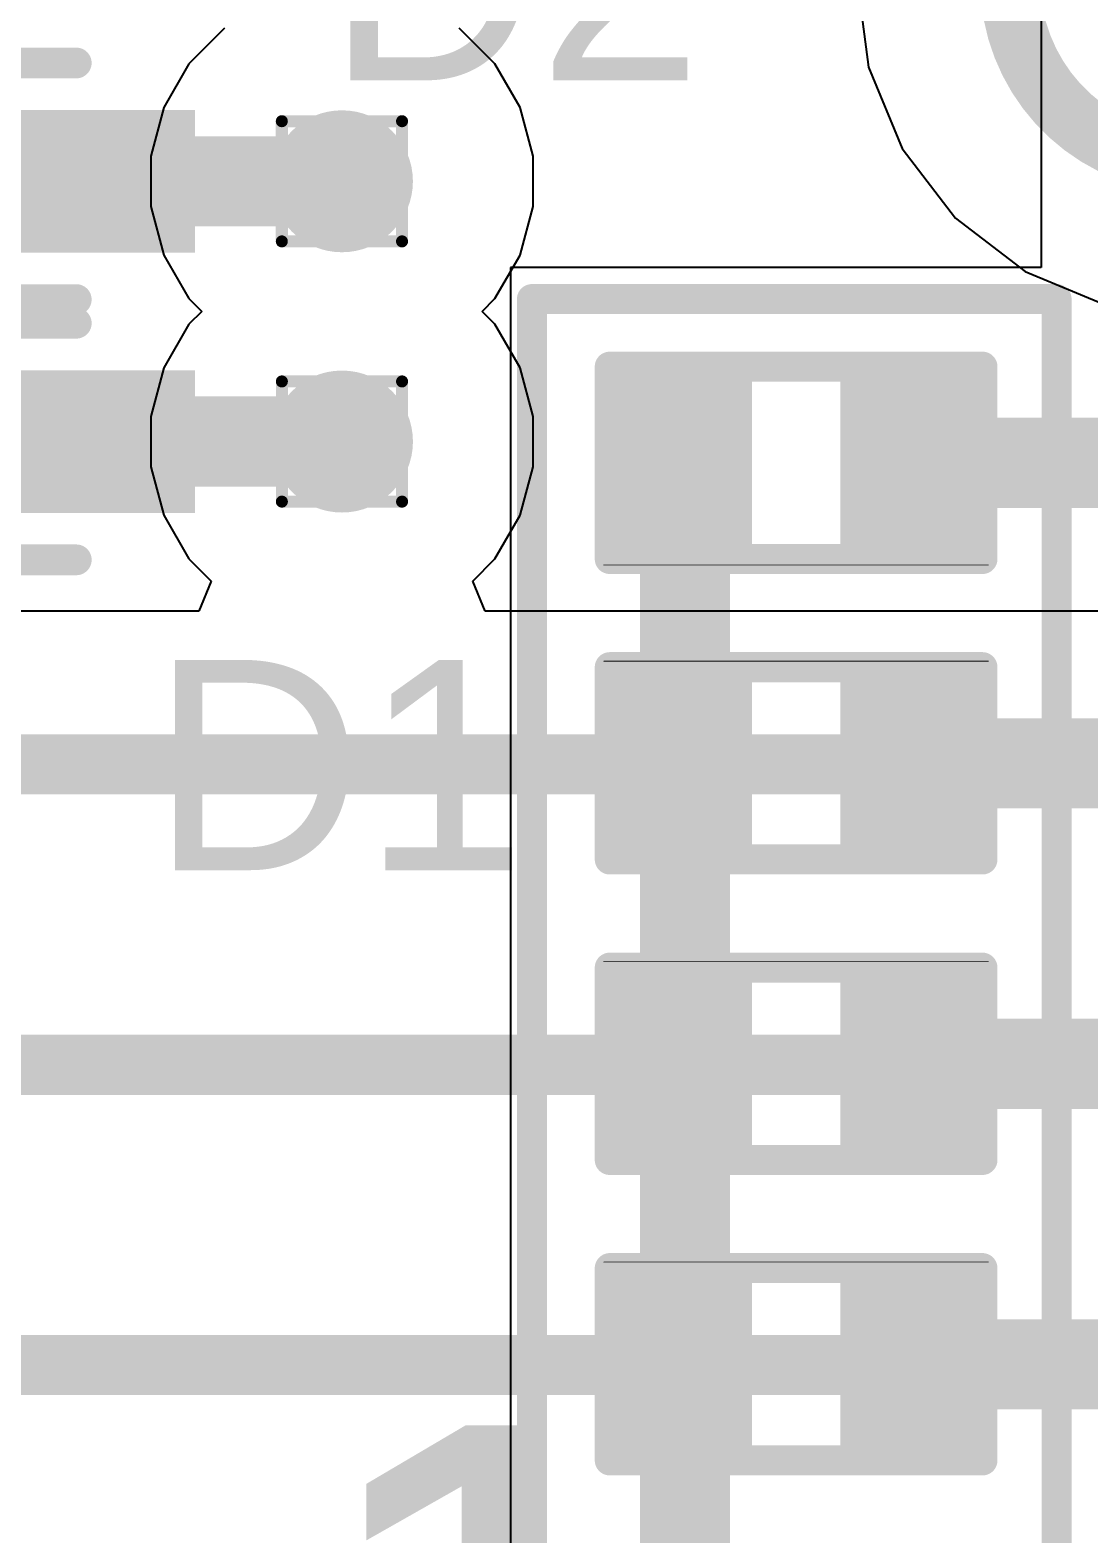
# Model space of a CAD drawing. Header units: inches. Extents: x -9 to 196, y -9 to 68.
# Drawn here: x 13.53 to 18, y 7.99 to 14.35 of the extents above; entities that cross this region are included whole.
import ezdxf

# ---------------------------------------------------------------- set-up
doc = ezdxf.new("R2010")
doc.units = ezdxf.units.IN
for name, color, linetype in [('Bottom Layer', 5, 'Continuous'), ('Drill Drawing', 1, 'Continuous'), ('Ground', 16, 'Continuous'), ('Power 3V3', 76, 'Continuous'), ('Top Layer', 1, 'Continuous'), ('Top Overlay', 2, 'Continuous'), ('Top Paste', 8, 'Continuous'), ('Top Solder', 216, 'Continuous'), ('Via Holes', 16, 'Continuous')]:
    doc.layers.add(name, color=color, linetype=linetype)
doc.styles.add('Arial', font='', dxfattribs={"height": 0.2})
doc.styles.add('Arial Black_Bold', font='', dxfattribs={"height": 0.2})
doc.styles.get('Arial').set_extended_font_data('Arial')
doc.styles.get('Arial Black_Bold').set_extended_font_data('Arial Black', bold=True)

# ---------------------------------------------------------------- blocks, each defined once
blk = doc.blocks.new('R___0402_11')
at = {"layer": 'Top Layer'}
for points in [[(-0.6985, -0.3175), (-0.6985, 0.3175), (-0.2412999999999999, 0.3175), (-0.2413, -0.3175)], [(0.2412999999999999, -0.3175), (0.2413, 0.3175), (0.6985, 0.3175), (0.6985, -0.3175)]]:
    blk.add_hatch(color=1, dxfattribs=at).paths.add_polyline_path(points)
at = {"layer": 'Top Paste'}
for points in [[(-0.6985, -0.3175), (-0.6985, 0.3175), (-0.2412999999999999, 0.3175), (-0.2413, -0.3175)], [(0.2412999999999999, -0.3175), (0.2413, 0.3175), (0.6985, 0.3175), (0.6985, -0.3175)]]:
    blk.add_hatch(color=8, dxfattribs=at).paths.add_polyline_path(points)
at = {"layer": 'Top Solder'}
for points in [[(-0.75350116, -0.37250116), (-0.75350116, 0.37250116), (-0.1862988399999999, 0.37250116), (-0.18629884, -0.37250116)], [(0.1862988399999999, -0.37250116), (0.18629884, 0.37250116), (0.75350116, 0.37250116), (0.75350116, -0.37250116)]]:
    blk.add_hatch(color=216, dxfattribs=at).paths.add_polyline_path(points)
at = {"layer": 'Top Overlay'}
for points in [[(-0.7874, 0.4064, 0.127, 0.127, 0), (0.7874, 0.4064, 0.127, 0.127, 0)], [(-0.7874, -0.4064, 0.127, 0.127, 0), (-0.7874, 0.4064, 0.127, 0.127, 0)], [(0.7874, -0.4064, 0.127, 0.127, 0), (0.7874, 0.4064, 0.127, 0.127, 0)], [(-0.7874, -0.4064, 0.127, 0.127, 0), (0.7874, -0.4064, 0.127, 0.127, 0)], [(-0.8128, -0.4318, 0.0032258, 0.0032258, 0), (0.8128, -0.4318, 0.0032258, 0.0032258, 0)]]:
    blk.add_lwpolyline(points, format="xyseb", dxfattribs=at)
for points in [[(-0.8191499999999999, 0.4064, 0.0635, 0.0635, 1), (-0.7556499999999999, 0.4064, 0.0635, 0.0635, 1)], [(-0.8191499999999999, 0.4064, 0.0635, 0.0635, 1), (-0.7556499999999999, 0.4064, 0.0635, 0.0635, 1)], [(0.7556499999999999, 0.4064, 0.0635, 0.0635, 1), (0.8191499999999999, 0.4064, 0.0635, 0.0635, 1)], [(0.7556499999999999, 0.4064, 0.0635, 0.0635, 1), (0.8191499999999999, 0.4064, 0.0635, 0.0635, 1)], [(-0.8191499999999999, -0.4064, 0.0635, 0.0635, 1), (-0.7556499999999999, -0.4064, 0.0635, 0.0635, 1)], [(-0.8191499999999999, -0.4064, 0.0635, 0.0635, 1), (-0.7556499999999999, -0.4064, 0.0635, 0.0635, 1)], [(0.7556499999999999, -0.4064, 0.0635, 0.0635, 1), (0.8191499999999999, -0.4064, 0.0635, 0.0635, 1)], [(0.7556499999999999, -0.4064, 0.0635, 0.0635, 1), (0.8191499999999999, -0.4064, 0.0635, 0.0635, 1)], [(-0.81360518, -0.4318, 0.0016129, 0.0016129, 1), (-0.8119948199999999, -0.4318, 0.0016129, 0.0016129, 1)], [(0.8119948199999999, -0.4318, 0.0016129, 0.0016129, 1), (0.81360518, -0.4318, 0.0016129, 0.0016129, 1)]]:
    blk.add_lwpolyline(points, format="xyseb", close=True, dxfattribs=at)
blk = doc.blocks.new('R___0402_12')
at = {"layer": 'Top Layer'}
for points in [[(-0.6985025399999999, -0.3175), (-0.6985025399999999, 0.3175), (-0.24130254, 0.3175), (-0.24130254, -0.3175)], [(0.2412999999999999, -0.3175), (0.2413, 0.3175), (0.6985, 0.3175), (0.6985, -0.3175)]]:
    blk.add_hatch(color=1, dxfattribs=at).paths.add_polyline_path(points)
at = {"layer": 'Top Paste'}
for points in [[(-0.6985025399999999, -0.3175), (-0.6985025399999999, 0.3175), (-0.24130254, 0.3175), (-0.24130254, -0.3175)], [(0.2412999999999999, -0.3175), (0.2413, 0.3175), (0.6985, 0.3175), (0.6985, -0.3175)]]:
    blk.add_hatch(color=8, dxfattribs=at).paths.add_polyline_path(points)
at = {"layer": 'Top Solder'}
for points in [[(-0.7535037, -0.37250116), (-0.7535037, 0.37250116), (-0.18630138, 0.37250116), (-0.18630138, -0.37250116)], [(0.1862988399999999, -0.37250116), (0.18629884, 0.37250116), (0.75350116, 0.37250116), (0.75350116, -0.37250116)]]:
    blk.add_hatch(color=216, dxfattribs=at).paths.add_polyline_path(points)
at = {"layer": 'Top Overlay'}
for points in [[(0.7874, 0.4064, 0.127, 0.127, 0), (-0.7874, 0.4064, 0.127, 0.127, 0)], [(-0.7874, 0.4064, 0.127, 0.127, 0), (-0.7874, -0.4064, 0.127, 0.127, 0)], [(0.7874, 0.4064, 0.127, 0.127, 0), (0.7874, -0.4064, 0.127, 0.127, 0)], [(0.7874, -0.4064, 0.127, 0.127, 0), (-0.7874, -0.4064, 0.127, 0.127, 0)], [(0.8128, -0.4318, 0.0032258, 0.0032258, 0), (-0.8128, -0.4318, 0.0032258, 0.0032258, 0)]]:
    blk.add_lwpolyline(points, format="xyseb", dxfattribs=at)
for points in [[(-0.8191499999999999, 0.4064, 0.0635, 0.0635, 1), (-0.7556499999999999, 0.4064, 0.0635, 0.0635, 1)], [(-0.8191499999999999, 0.4064, 0.0635, 0.0635, 1), (-0.7556499999999999, 0.4064, 0.0635, 0.0635, 1)], [(0.7556499999999999, 0.4064, 0.0635, 0.0635, 1), (0.8191499999999999, 0.4064, 0.0635, 0.0635, 1)], [(0.7556499999999999, 0.4064, 0.0635, 0.0635, 1), (0.8191499999999999, 0.4064, 0.0635, 0.0635, 1)], [(-0.8191499999999999, -0.4064, 0.0635, 0.0635, 1), (-0.7556499999999999, -0.4064, 0.0635, 0.0635, 1)], [(-0.8191499999999999, -0.4064, 0.0635, 0.0635, 1), (-0.7556499999999999, -0.4064, 0.0635, 0.0635, 1)], [(0.7556499999999999, -0.4064, 0.0635, 0.0635, 1), (0.8191499999999999, -0.4064, 0.0635, 0.0635, 1)], [(0.7556499999999999, -0.4064, 0.0635, 0.0635, 1), (0.8191499999999999, -0.4064, 0.0635, 0.0635, 1)], [(-0.81360518, -0.4318, 0.0016129, 0.0016129, 1), (-0.8119948199999999, -0.4318, 0.0016129, 0.0016129, 1)], [(0.8119948199999999, -0.4318, 0.0016129, 0.0016129, 1), (0.81360518, -0.4318, 0.0016129, 0.0016129, 1)]]:
    blk.add_lwpolyline(points, format="xyseb", close=True, dxfattribs=at)
blk = doc.blocks.new('R___0402_14')
at = {"layer": 'Top Layer'}
for points in [[(-0.6985, -0.3175), (-0.6985, 0.3175), (-0.2412999999999999, 0.3175), (-0.2413, -0.3175)], [(0.2412999999999999, -0.3175), (0.2413, 0.3175), (0.6985, 0.3175), (0.6985, -0.3175)]]:
    blk.add_hatch(color=1, dxfattribs=at).paths.add_polyline_path(points)
at = {"layer": 'Top Paste'}
for points in [[(-0.6985, -0.3175), (-0.6985, 0.3175), (-0.2412999999999999, 0.3175), (-0.2413, -0.3175)], [(0.2412999999999999, -0.3175), (0.2413, 0.3175), (0.6985, 0.3175), (0.6985, -0.3175)]]:
    blk.add_hatch(color=8, dxfattribs=at).paths.add_polyline_path(points)
at = {"layer": 'Top Solder'}
for points in [[(-0.75350116, -0.37250116), (-0.75350116, 0.37250116), (-0.1862988399999999, 0.37250116), (-0.18629884, -0.37250116)], [(0.1862988399999999, -0.37250116), (0.18629884, 0.37250116), (0.75350116, 0.37250116), (0.75350116, -0.37250116)]]:
    blk.add_hatch(color=216, dxfattribs=at).paths.add_polyline_path(points)
at = {"layer": 'Top Overlay'}
for points in [[(0.7874, 0.4064, 0.127, 0.127, 0), (-0.7874, 0.4064, 0.127, 0.127, 0)], [(-0.7874, 0.4064, 0.127, 0.127, 0), (-0.7874, -0.4064, 0.127, 0.127, 0)], [(0.78740254, -0.40640254, 0.127, 0.127, 0), (0.7874, 0.4064, 0.127, 0.127, 0)], [(0.78740254, -0.40640254, 0.127, 0.127, 0), (-0.7874, -0.4064, 0.127, 0.127, 0)], [(0.8128, -0.4317974599999999, 0.0032258, 0.0032258, 0), (-0.8128, -0.4317974599999999, 0.0032258, 0.0032258, 0)]]:
    blk.add_lwpolyline(points, format="xyseb", dxfattribs=at)
for points in [[(-0.8191499999999999, 0.4064, 0.0635, 0.0635, 1), (-0.7556499999999999, 0.4064, 0.0635, 0.0635, 1)], [(-0.8191499999999999, 0.4064, 0.0635, 0.0635, 1), (-0.7556499999999999, 0.4064, 0.0635, 0.0635, 1)], [(0.7556499999999999, 0.4064, 0.0635, 0.0635, 1), (0.8191499999999999, 0.4064, 0.0635, 0.0635, 1)], [(0.7556499999999999, 0.4064, 0.0635, 0.0635, 1), (0.8191499999999999, 0.4064, 0.0635, 0.0635, 1)], [(-0.8191499999999999, -0.4064, 0.0635, 0.0635, 1), (-0.7556499999999999, -0.4064, 0.0635, 0.0635, 1)], [(-0.8191499999999999, -0.4064, 0.0635, 0.0635, 1), (-0.7556499999999999, -0.4064, 0.0635, 0.0635, 1)], [(0.75565254, -0.40640254, 0.0635, 0.0635, 1), (0.8191525399999998, -0.40640254, 0.0635, 0.0635, 1)], [(0.75565254, -0.40640254, 0.0635, 0.0635, 1), (0.8191525399999998, -0.40640254, 0.0635, 0.0635, 1)], [(-0.81360518, -0.4317974599999999, 0.0016129, 0.0016129, 1), (-0.8119948199999999, -0.4317974599999999, 0.0016129, 0.0016129, 1)], [(0.8119948199999999, -0.4317974599999999, 0.0016129, 0.0016129, 1), (0.81360518, -0.4317974599999999, 0.0016129, 0.0016129, 1)]]:
    blk.add_lwpolyline(points, format="xyseb", close=True, dxfattribs=at)
blk = doc.blocks.new('R___0402_16')
at = {"layer": 'Top Layer'}
for points in [[(-0.6985025399999999, -0.3175), (-0.6985025399999999, 0.3175), (-0.24130254, 0.3175), (-0.24130254, -0.3175)], [(0.2412999999999999, -0.3175), (0.2413, 0.3175), (0.6985, 0.3175), (0.6985, -0.3175)]]:
    blk.add_hatch(color=1, dxfattribs=at).paths.add_polyline_path(points)
at = {"layer": 'Top Paste'}
for points in [[(-0.6985025399999999, -0.3175), (-0.6985025399999999, 0.3175), (-0.24130254, 0.3175), (-0.24130254, -0.3175)], [(0.2412999999999999, -0.3175), (0.2413, 0.3175), (0.6985, 0.3175), (0.6985, -0.3175)]]:
    blk.add_hatch(color=8, dxfattribs=at).paths.add_polyline_path(points)
at = {"layer": 'Top Solder'}
for points in [[(-0.7535037, -0.37250116), (-0.7535037, 0.37250116), (-0.18630138, 0.37250116), (-0.18630138, -0.37250116)], [(0.1862988399999999, -0.37250116), (0.18629884, 0.37250116), (0.75350116, 0.37250116), (0.75350116, -0.37250116)]]:
    blk.add_hatch(color=216, dxfattribs=at).paths.add_polyline_path(points)
at = {"layer": 'Top Overlay'}
for points in [[(-0.7874, 0.4064, 0.127, 0.127, 0), (-0.78740254, -0.40640254, 0.127, 0.127, 0)], [(0.7874, 0.4064, 0.127, 0.127, 0), (-0.7874, 0.4064, 0.127, 0.127, 0)], [(0.7874, 0.4064, 0.127, 0.127, 0), (0.7874, -0.4064, 0.127, 0.127, 0)], [(0.7874, -0.4064, 0.127, 0.127, 0), (-0.78740254, -0.40640254, 0.127, 0.127, 0)], [(0.8127974599999999, -0.4318, 0.0032258, 0.0032258, 0), (-0.8127974599999999, -0.4318, 0.0032258, 0.0032258, 0)]]:
    blk.add_lwpolyline(points, format="xyseb", dxfattribs=at)
for points in [[(-0.8191499999999999, 0.4064, 0.0635, 0.0635, 1), (-0.7556499999999999, 0.4064, 0.0635, 0.0635, 1)], [(-0.8191499999999999, 0.4064, 0.0635, 0.0635, 1), (-0.7556499999999999, 0.4064, 0.0635, 0.0635, 1)], [(0.7556499999999999, 0.4064, 0.0635, 0.0635, 1), (0.8191499999999999, 0.4064, 0.0635, 0.0635, 1)], [(0.7556499999999999, 0.4064, 0.0635, 0.0635, 1), (0.8191499999999999, 0.4064, 0.0635, 0.0635, 1)], [(-0.8191525399999998, -0.40640254, 0.0635, 0.0635, 1), (-0.75565254, -0.40640254, 0.0635, 0.0635, 1)], [(-0.8191525399999998, -0.40640254, 0.0635, 0.0635, 1), (-0.75565254, -0.40640254, 0.0635, 0.0635, 1)], [(0.7556499999999999, -0.4064, 0.0635, 0.0635, 1), (0.8191499999999999, -0.4064, 0.0635, 0.0635, 1)], [(0.7556499999999999, -0.4064, 0.0635, 0.0635, 1), (0.8191499999999999, -0.4064, 0.0635, 0.0635, 1)], [(-0.8136026399999999, -0.4318, 0.0016129, 0.0016129, 1), (-0.81199228, -0.4318, 0.0016129, 0.0016129, 1)], [(0.81199228, -0.4318, 0.0016129, 0.0016129, 1), (0.8136026399999999, -0.4318, 0.0016129, 0.0016129, 1)]]:
    blk.add_lwpolyline(points, format="xyseb", close=True, dxfattribs=at)
blk = doc.blocks.new('SOD_523__B__D____________32')
at = {"layer": 'Top Layer'}
for points in [[(-1.0499344, 0.1999996), (-0.4499356, 0.1999996), (-0.4499356, -0.1999996), (-1.0499344, -0.1999996)], [(1.0499344, -0.1999996), (0.4499356, -0.1999996), (0.4499356, 0.1999996), (1.0499344, 0.1999996)]]:
    blk.add_hatch(color=1, dxfattribs=at).paths.add_polyline_path(points)
at = {"layer": 'Top Paste'}
for points in [[(-1.0499344, 0.1999996), (-0.4499356, 0.1999996), (-0.4499356, -0.1999996), (-1.0499344, -0.1999996)], [(1.0499344, -0.1999996), (0.4499356, -0.1999996), (0.4499356, 0.1999996), (1.0499344, 0.1999996)]]:
    blk.add_hatch(color=8, dxfattribs=at).paths.add_polyline_path(points)
at = {"layer": 'Top Solder'}
for points in [[(-1.1515344, 0.3015996), (-0.3483356, 0.3015996), (-0.3483356, -0.3015996), (-1.1515344, -0.3015996)], [(1.1515344, -0.3015996), (0.3483356, -0.3015996), (0.3483356, 0.3015996), (1.1515344, 0.3015996)]]:
    blk.add_hatch(color=216, dxfattribs=at).paths.add_polyline_path(points)
at = {"layer": 'Top Overlay'}
for p, q in [((-0.2286, -0.2794), (-0.2286, 0.2794)), ((-0.2286, 0.2794), (0, 0)), ((0, 0), (0.2286, 0.2794)), ((0.2286, 0.2794), (0.2286, -0.2794)), ((0, 0), (-0.2286, -0.2794)), ((0, 0), (0, 0)), ((0, 0), (0, 0)), ((0.2286, -0.2794), (0, 0))]:
    blk.add_line(p, q, dxfattribs=at)
for points in [[(0.6500113999999999, 0.499999, 0.12999974, 0.12999974, 0), (-0.6500113999999999, 0.499999, 0.12999974, 0.12999974, 0)], [(0, 0.22860254, 0.0999998, 0.0999998, 0), (0, -0.254, 0.0999998, 0.0999998, 0)], [(0.6500113999999999, -0.499999, 0.12999974, 0.12999974, 0), (-0.6500113999999999, -0.499999, 0.12999974, 0.12999974, 0)]]:
    blk.add_lwpolyline(points, format="xyseb", dxfattribs=at)
for points in [[(-0.6825106999999999, 0.499999, 0.0649986, 0.0649986, 1), (-0.6175121, 0.499999, 0.0649986, 0.0649986, 1)], [(0.6175121, 0.499999, 0.0649986, 0.0649986, 1), (0.6825106999999999, 0.499999, 0.0649986, 0.0649986, 1)], [(-0.02499868, 0.22860254, 0.0499999, 0.0499999, 1), (0.02499868, 0.22860254, 0.0499999, 0.0499999, 1)], [(-0.02499868, -0.254, 0.0499999, 0.0499999, 1), (0.02499868, -0.254, 0.0499999, 0.0499999, 1)], [(-0.6825106999999999, -0.499999, 0.0649986, 0.0649986, 1), (-0.6175121, -0.499999, 0.0649986, 0.0649986, 1)], [(0.6175121, -0.499999, 0.0649986, 0.0649986, 1), (0.6825106999999999, -0.499999, 0.0649986, 0.0649986, 1)]]:
    blk.add_lwpolyline(points, format="xyseb", close=True, dxfattribs=at)
blk = doc.blocks.new('SOD_523__B__D____________33')
at = {"layer": 'Top Layer'}
for points in [[(-1.0499344, 0.1999996), (-0.4499356, 0.1999996), (-0.4499356, -0.1999996), (-1.0499344, -0.1999996)], [(1.0499344, -0.1999996), (0.4499356, -0.1999996), (0.4499356, 0.1999996), (1.0499344, 0.1999996)]]:
    blk.add_hatch(color=1, dxfattribs=at).paths.add_polyline_path(points)
at = {"layer": 'Top Paste'}
for points in [[(-1.0499344, 0.1999996), (-0.4499356, 0.1999996), (-0.4499356, -0.1999996), (-1.0499344, -0.1999996)], [(1.0499344, -0.1999996), (0.4499356, -0.1999996), (0.4499356, 0.1999996), (1.0499344, 0.1999996)]]:
    blk.add_hatch(color=8, dxfattribs=at).paths.add_polyline_path(points)
at = {"layer": 'Top Solder'}
for points in [[(-1.1515344, 0.3015996), (-0.3483356, 0.3015996), (-0.3483356, -0.3015996), (-1.1515344, -0.3015996)], [(1.1515344, -0.3015996), (0.3483356, -0.3015996), (0.3483356, 0.3015996), (1.1515344, 0.3015996)]]:
    blk.add_hatch(color=216, dxfattribs=at).paths.add_polyline_path(points)
at = {"layer": 'Top Overlay'}
for p, q in [((-0.2286, -0.2794), (-0.2286, 0.2794)), ((-0.2286, 0.2794), (0, 0)), ((0, 0), (0.2286, 0.2794)), ((0.2286, 0.2794), (0.2286, -0.2794)), ((0, 0), (-0.2286, -0.2794)), ((0, 0), (0, 0)), ((0, 0), (0, 0)), ((0.2286, -0.2794), (0, 0))]:
    blk.add_line(p, q, dxfattribs=at)
for points in [[(0.6500113999999999, 0.499999, 0.12999974, 0.12999974, 0), (-0.6500113999999999, 0.499999, 0.12999974, 0.12999974, 0)], [(0, 0.22860254, 0.0999998, 0.0999998, 0), (0, -0.254, 0.0999998, 0.0999998, 0)], [(0.6500113999999999, -0.499999, 0.12999974, 0.12999974, 0), (-0.6500113999999999, -0.499999, 0.12999974, 0.12999974, 0)]]:
    blk.add_lwpolyline(points, format="xyseb", dxfattribs=at)
for points in [[(-0.6825106999999999, 0.499999, 0.0649986, 0.0649986, 1), (-0.6175121, 0.499999, 0.0649986, 0.0649986, 1)], [(0.6175121, 0.499999, 0.0649986, 0.0649986, 1), (0.6825106999999999, 0.499999, 0.0649986, 0.0649986, 1)], [(-0.02499868, 0.22860254, 0.0499999, 0.0499999, 1), (0.02499868, 0.22860254, 0.0499999, 0.0499999, 1)], [(-0.02499868, -0.254, 0.0499999, 0.0499999, 1), (0.02499868, -0.254, 0.0499999, 0.0499999, 1)], [(-0.6825106999999999, -0.499999, 0.0649986, 0.0649986, 1), (-0.6175121, -0.499999, 0.0649986, 0.0649986, 1)], [(0.6175121, -0.499999, 0.0649986, 0.0649986, 1), (0.6825106999999999, -0.499999, 0.0649986, 0.0649986, 1)]]:
    blk.add_lwpolyline(points, format="xyseb", close=True, dxfattribs=at)

msp = doc.modelspace()

# ---------------------------------------------------------------- hatches: boundary and pattern name
at = {"layer": 'Bottom Layer'}
h = msp.add_hatch(color=5, dxfattribs=at)
edge = h.paths.add_edge_path()
edge.add_arc((14.84317834, 13.70598732), 0.2999994, 0, 360)
h = msp.add_hatch(color=5, dxfattribs=at)
edge = h.paths.add_edge_path()
edge.add_arc((14.8433409, 12.60598952), 0.2999994, 0, 360)
at = {"layer": 'Ground'}
h = msp.add_hatch(color=16, dxfattribs=at)
edge = h.paths.add_edge_path()
edge.add_arc((14.84317834, 13.70598732), 0.2999994, 0, 360)
h = msp.add_hatch(color=16, dxfattribs=at)
edge = h.paths.add_edge_path()
edge.add_arc((14.8433409, 12.60598952), 0.2999994, 0, 360)
at = {"layer": 'Power 3V3'}
h = msp.add_hatch(color=76, dxfattribs=at)
edge = h.paths.add_edge_path()
edge.add_arc((14.84317834, 13.70598732), 0.2999994, 0, 360)
h = msp.add_hatch(color=76, dxfattribs=at)
edge = h.paths.add_edge_path()
edge.add_arc((14.8433409, 12.60598952), 0.2999994, 0, 360)
at = {"layer": 'Top Layer'}
h = msp.add_hatch(color=1, dxfattribs=at)
edge = h.paths.add_edge_path()
edge.add_arc((14.84317834, 13.70598732), 0.2999994, 0, 360)
h = msp.add_hatch(color=1, dxfattribs=at)
edge = h.paths.add_edge_path()
edge.add_arc((14.8433409, 12.60598952), 0.2999994, 0, 360)
at = {"layer": 'Via Holes'}
h = msp.add_hatch(color=7, dxfattribs=at)
edge = h.paths.add_edge_path()
edge.add_arc((14.84317834, 13.70598732), 0.1499997, 0, 360)
h = msp.add_hatch(color=7, dxfattribs=at)
edge = h.paths.add_edge_path()
edge.add_arc((14.8433409, 12.60598952), 0.1499997, 0, 360)

# ---------------------------------------------------------------- linework, layer by layer
at = {"layer": 'Drill Drawing'}
for points in [[(14.58917834, 13.95998732, 0.0508, 0.0508, 0), (15.09717834, 13.95998732, 0.0508, 0.0508, 0)], [(14.58917834, 13.45198732, 0.0508, 0.0508, 0), (14.58917834, 13.95998732, 0.0508, 0.0508, 0)], [(15.09717834, 13.45198732, 0.0508, 0.0508, 0), (15.09717834, 13.95998732, 0.0508, 0.0508, 0)], [(14.58917834, 13.45198732, 0.0508, 0.0508, 0), (15.09717834, 13.45198732, 0.0508, 0.0508, 0)], [(14.5893409, 12.85998952, 0.0508, 0.0508, 0), (15.0973409, 12.85998952, 0.0508, 0.0508, 0)], [(14.5893409, 12.35198952, 0.0508, 0.0508, 0), (14.5893409, 12.85998952, 0.0508, 0.0508, 0)], [(15.0973409, 12.35198952, 0.0508, 0.0508, 0), (15.0973409, 12.85998952, 0.0508, 0.0508, 0)], [(14.5893409, 12.35198952, 0.0508, 0.0508, 0), (15.0973409, 12.35198952, 0.0508, 0.0508, 0)]]:
    msp.add_lwpolyline(points, format="xyseb", dxfattribs=at)
for points in [[(14.57647834, 13.95998732, 0.0254, 0.0254, 1), (14.60187834, 13.95998732, 0.0254, 0.0254, 1)], [(14.57647834, 13.95998732, 0.0254, 0.0254, 1), (14.60187834, 13.95998732, 0.0254, 0.0254, 1)], [(15.08447834, 13.95998732, 0.0254, 0.0254, 1), (15.10987834, 13.95998732, 0.0254, 0.0254, 1)], [(15.08447834, 13.95998732, 0.0254, 0.0254, 1), (15.10987834, 13.95998732, 0.0254, 0.0254, 1)], [(14.57647834, 13.45198732, 0.0254, 0.0254, 1), (14.60187834, 13.45198732, 0.0254, 0.0254, 1)], [(14.57647834, 13.45198732, 0.0254, 0.0254, 1), (14.60187834, 13.45198732, 0.0254, 0.0254, 1)], [(15.08447834, 13.45198732, 0.0254, 0.0254, 1), (15.10987834, 13.45198732, 0.0254, 0.0254, 1)], [(15.08447834, 13.45198732, 0.0254, 0.0254, 1), (15.10987834, 13.45198732, 0.0254, 0.0254, 1)], [(14.5766409, 12.85998952, 0.0254, 0.0254, 1), (14.6020409, 12.85998952, 0.0254, 0.0254, 1)], [(14.5766409, 12.85998952, 0.0254, 0.0254, 1), (14.6020409, 12.85998952, 0.0254, 0.0254, 1)], [(15.0846409, 12.85998952, 0.0254, 0.0254, 1), (15.1100409, 12.85998952, 0.0254, 0.0254, 1)], [(15.0846409, 12.85998952, 0.0254, 0.0254, 1), (15.1100409, 12.85998952, 0.0254, 0.0254, 1)], [(14.5766409, 12.35198952, 0.0254, 0.0254, 1), (14.6020409, 12.35198952, 0.0254, 0.0254, 1)], [(14.5766409, 12.35198952, 0.0254, 0.0254, 1), (14.6020409, 12.35198952, 0.0254, 0.0254, 1)], [(15.0846409, 12.35198952, 0.0254, 0.0254, 1), (15.1100409, 12.35198952, 0.0254, 0.0254, 1)], [(15.0846409, 12.35198952, 0.0254, 0.0254, 1), (15.1100409, 12.35198952, 0.0254, 0.0254, 1)]]:
    msp.add_lwpolyline(points, format="xyseb", close=True, dxfattribs=at)
at = {"layer": 'Power 3V3'}
for p, q in [((17.02020472, 14.5517235), (17.06809896, 14.18792692)), ((14.34705538, 14.35254686), (14.1966188, 14.20211028)), ((15.48973788, 14.20211028), (15.3393013, 14.35254686)), ((14.1966188, 14.20211028), (14.0902436, 14.01786376)), ((15.59611308, 14.01786376), (15.48973788, 14.20211028)), ((17.06809896, 14.18792692), (17.21012306, 13.84505232)), ((14.0902436, 14.01786376), (14.03517894, 13.81236252)), ((15.65117774, 13.81236252), (15.59611308, 14.01786376)), ((14.03517894, 13.81236252), (14.03517894, 13.59961212)), ((15.65117774, 13.59961212), (15.65117774, 13.81236252)), ((17.21012306, 13.84505232), (17.43605098, 13.55061806)), ((14.03517894, 13.59961212), (14.0902436, 13.39411088)), ((15.59611308, 13.39411088), (15.65117774, 13.59961212)), ((17.43605098, 13.55061806), (17.7304827, 13.32469014)), ((14.0902436, 13.39411088), (14.1966188, 13.20986436)), ((15.48973788, 13.20986436), (15.59611308, 13.39411088)), ((17.7304827, 13.32469014), (18.07335984, 13.18266604)), ((14.1966188, 13.20986436), (14.25057602, 13.15590714)), ((15.43594322, 13.1560697), (15.48973788, 13.20986436)), ((14.19678136, 13.10211248), (14.09040616, 12.91786596)), ((14.25057602, 13.15590714), (14.19678136, 13.10211248)), ((15.48990044, 13.10211248), (15.43594322, 13.1560697)), ((15.59627564, 12.91786596), (15.48990044, 13.10211248)), ((14.09040616, 12.91786596), (14.0353415, 12.71236472)), ((15.6513403, 12.71236472), (15.59627564, 12.91786596)), ((14.0353415, 12.71236472), (14.0353415, 12.49961432)), ((15.6513403, 12.49961432), (15.6513403, 12.71236472)), ((14.0353415, 12.49961432), (14.09040616, 12.29411308)), ((15.59627564, 12.29411308), (15.6513403, 12.49961432)), ((14.09040616, 12.29411308), (14.19678136, 12.10986656)), ((15.48990044, 12.10986656), (15.59627564, 12.29411308)), ((14.19678136, 12.10986656), (14.29081978, 12.01582814)), ((15.39586202, 12.01582814), (15.48990044, 12.10986656)), ((14.29081978, 12.01582814), (14.23821384, 11.88882814)), ((15.44846796, 11.88882814), (15.39586202, 12.01582814)), ((14.23821384, 11.88882814), (13.08623748, 11.88882814)), ((20.02219008, 11.88882814), (15.44846796, 11.88882814))]:
    msp.add_line(p, q, dxfattribs=at)
for points in [[(18.44130932, 13.78138722, 0.254, 0.254, -0.4142135623730951), (17.66682014, 14.5558764, 0.254, 0.254, 0)], [(13.08623748, 11.24138722, 0.254, 0.254, 0), (20.70824916, 11.24138722, 0.254, 0.254, 0)], [(12.3194318, 9.97178346, 0.254, 0.254, 0), (20.70908482, 9.97178346, 0.254, 0.254, 0)], [(9.646693939999999, 8.70261912, 0.254, 0.254, 0), (20.70824916, 8.70261912, 0.254, 0.254, 0)]]:
    msp.add_lwpolyline(points, format="xyseb", dxfattribs=at)
at = {"layer": 'Top Layer'}
for p, q in [((17.79821688, 14.74398626), (17.79821688, 13.34148716)), ((17.79821688, 13.34148716), (15.5561157, 13.34148716)), ((15.5561157, 13.34148716), (15.5561157, 12.07148716)), ((15.5561157, 12.07148716), (15.55611316, 12.07148716)), ((15.55611316, 12.07148716), (15.55611316, 10.42048716)), ((15.55611316, 10.42048716), (15.55611316, 9.150487159999999)), ((15.55611316, 9.150487159999999), (15.5561157, 9.150487159999999)), ((15.5561157, 9.150487159999999), (15.5561157, 7.880487159999999))]:
    msp.add_line(p, q, dxfattribs=at)
for points in [[(13.82031018, 13.70598732, 0.3809999999999999, 0.3809999999999999, 0), (14.84317834, 13.70598732, 0.3809999999999999, 0.3809999999999999, 0)], [(13.82047274, 12.60598952, 0.3809999999999999, 0.3809999999999999, 0), (14.8433409, 12.60598952, 0.3809999999999999, 0.3809999999999999, 0)], [(16.2927157, 8.70598716, 0.3809999999999999, 0.3809999999999999, 0), (16.2927157, 12.51598716, 0.3809999999999999, 0.3809999999999999, 0)], [(17.2325157, 12.51598716, 0.3809999999999999, 0.3809999999999999, 0), (19.05621538, 12.51598716, 0.3809999999999999, 0.3809999999999999, 0)], [(17.2325157, 11.24598716, 0.3809999999999999, 0.3809999999999999, 0), (19.05621538, 11.24598716, 0.3809999999999999, 0.3809999999999999, 0)], [(17.2325157, 9.975987159999999, 0.3809999999999999, 0.3809999999999999, 0), (19.05621538, 9.975987159999999, 0.3809999999999999, 0.3809999999999999, 0)], [(16.2927157, 7.43598716, 0.3809999999999999, 0.3809999999999999, 0), (16.2927157, 8.70598716, 0.3809999999999999, 0.3809999999999999, 0)], [(17.2325157, 8.70598716, 0.3809999999999999, 0.3809999999999999, 0), (19.05621792, 8.70598716, 0.3809999999999999, 0.3809999999999999, 0)]]:
    msp.add_lwpolyline(points, format="xyseb", dxfattribs=at)
for points in [[(13.72506018, 13.70598732, 0.1905, 0.1905, 1), (13.91556018, 13.70598732, 0.1905, 0.1905, 1)], [(14.74792834, 13.70598732, 0.1905, 0.1905, 1), (14.93842834, 13.70598732, 0.1905, 0.1905, 1)], [(13.72522274, 12.60598952, 0.1905, 0.1905, 1), (13.91572274, 12.60598952, 0.1905, 0.1905, 1)], [(14.7480909, 12.60598952, 0.1905, 0.1905, 1), (14.9385909, 12.60598952, 0.1905, 0.1905, 1)], [(16.1974657, 12.51598716, 0.1905, 0.1905, 1), (16.3879657, 12.51598716, 0.1905, 0.1905, 1)], [(17.1372657, 12.51598716, 0.1905, 0.1905, 1), (17.3277657, 12.51598716, 0.1905, 0.1905, 1)], [(17.1372657, 11.24598716, 0.1905, 0.1905, 1), (17.3277657, 11.24598716, 0.1905, 0.1905, 1)], [(17.1372657, 9.975987159999999, 0.1905, 0.1905, 1), (17.3277657, 9.975987159999999, 0.1905, 0.1905, 1)], [(16.1974657, 8.70598716, 0.1905, 0.1905, 1), (16.3879657, 8.70598716, 0.1905, 0.1905, 1)], [(16.1974657, 8.70598716, 0.1905, 0.1905, 1), (16.3879657, 8.70598716, 0.1905, 0.1905, 1)], [(17.1372657, 8.70598716, 0.1905, 0.1905, 1), (17.3277657, 8.70598716, 0.1905, 0.1905, 1)]]:
    msp.add_lwpolyline(points, format="xyseb", close=True, dxfattribs=at)
at = {"layer": 'Top Overlay'}
for points in [[(15.64631618, 13.208, 0.127, 0.127, 0), (17.86320278, 13.208, 0.127, 0.127, 0)], [(15.64631618, 6.770987219999999, 0.127, 0.127, 0), (15.64631618, 13.208, 0.127, 0.127, 0)], [(17.86320278, 6.770987219999999, 0.127, 0.127, 0), (17.86320278, 13.208, 0.127, 0.127, 0)]]:
    msp.add_lwpolyline(points, format="xyseb", dxfattribs=at)
for points in [[(15.61456618, 13.208, 0.0635, 0.0635, 1), (15.67806618, 13.208, 0.0635, 0.0635, 1)], [(15.61456618, 13.208, 0.0635, 0.0635, 1), (15.67806618, 13.208, 0.0635, 0.0635, 1)], [(17.83145278, 13.208, 0.0635, 0.0635, 1), (17.89495278, 13.208, 0.0635, 0.0635, 1)], [(17.83145278, 13.208, 0.0635, 0.0635, 1), (17.89495278, 13.208, 0.0635, 0.0635, 1)]]:
    msp.add_lwpolyline(points, format="xyseb", close=True, dxfattribs=at)

# ---------------------------------------------------------------- block references
at = {"rotation": 180}
for name, p in [('SOD_523__B__D____________32', (13.07037518, 13.70598732)), ('SOD_523__B__D____________33', (13.07053774, 12.60598952)), ('R___0402_12', (16.76261316, 11.24598716)), ('R___0402_16', (16.76261316, 9.975987159999999)), ('R___0402_14', (16.7626157, 8.70598716))]:
    msp.add_blockref(name, p, dxfattribs=at)
msp.add_blockref('R___0402_11', (16.7626157, 12.51598716))

# ---------------------------------------------------------------- texts
at = {"layer": 'Top Overlay'}
for s, height, style, p in [('D2', 0.889, 'Arial', (14.77743298, 14.13272002)), ('D1', 0.889, 'Arial', (14.03531102, 10.79434722)), ('1', 1.524, 'Arial Black_Bold', (14.7803108, 6.92454546))]:
    msp.add_text(s, height=height, dxfattribs=dict(at, style=style)).set_placement(p)

doc.saveas('drawing.dxf')
